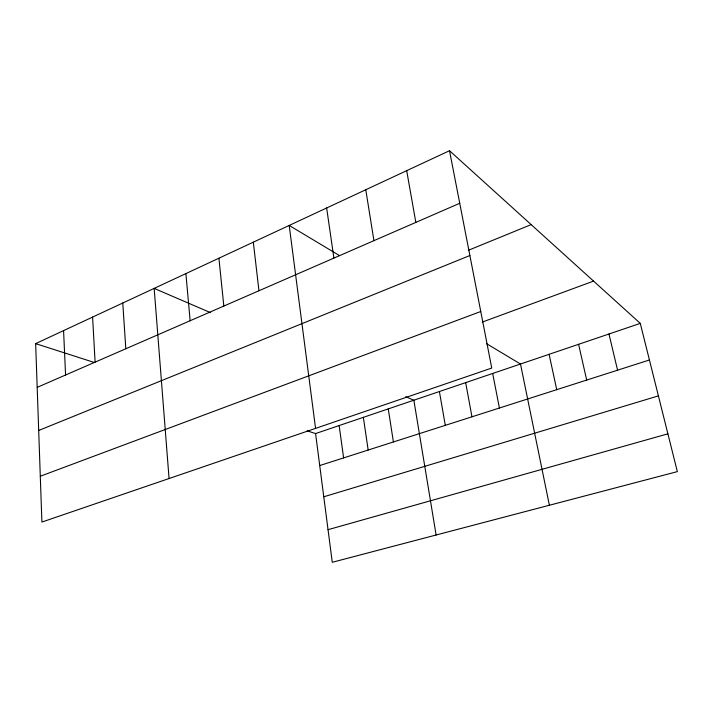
<?xml version="1.0" encoding="UTF-8"?>
<svg xmlns="http://www.w3.org/2000/svg" width="713" height="713" viewBox="0 0 713 713"><rect width="100%" height="100%" fill="white"/><g stroke="black" fill="none" stroke-linecap="round" stroke-linejoin="round"><path stroke-width="1.07" d="M449.52 150.71L491.747 368.06L41.898 522.059L35.65 343.63L449.52 150.71L640.274 323.381L677.35 471.623L332.267 562.29L315.574 433.557L307.151 430.857M37.183 387.373L459.733 203.276M468.334 250.308L531.167 224.613M38.689 430.474L469.885 255.512M40.293 476.239L480.758 311.501M482.3 322.071L593.572 281.109M315.574 433.557L640.274 323.381M319.718 465.553L649.427 359.985M323.773 496.792L658.411 395.884M328.033 529.679L667.894 433.825M35.65 343.63L94.357 362.498M210.62 312.695L154.168 288.391L169.07 478.521M405.697 396.695L413.852 400.207L436.115 535.008M339.531 255.602L289.202 225.442L315.556 428.379M486.667 343.755L520.49 364.022L549.384 505.241M608.964 334.005L617.574 370.19M578.591 344.308L586.692 380.074M549.108 354.316L556.728 389.672M492.683 373.46L499.403 408.023M465.669 382.631L471.961 416.811M406.695 170.674L415.831 222.403M439.404 391.544L445.295 425.349M365.778 189.747L373.933 240.655M388.255 408.897L393.407 441.962M363.363 417.346L368.166 450.046M326.652 207.982L333.898 258.097M339.147 425.563L343.613 457.906M253.32 242.17L258.953 290.752M218.909 258.204L223.829 306.055M185.888 273.605L190.139 320.734M122.77 303.025L125.818 348.755M92.592 317.089L95.105 362.142M63.573 330.618L65.578 375.002"/></g></svg>
